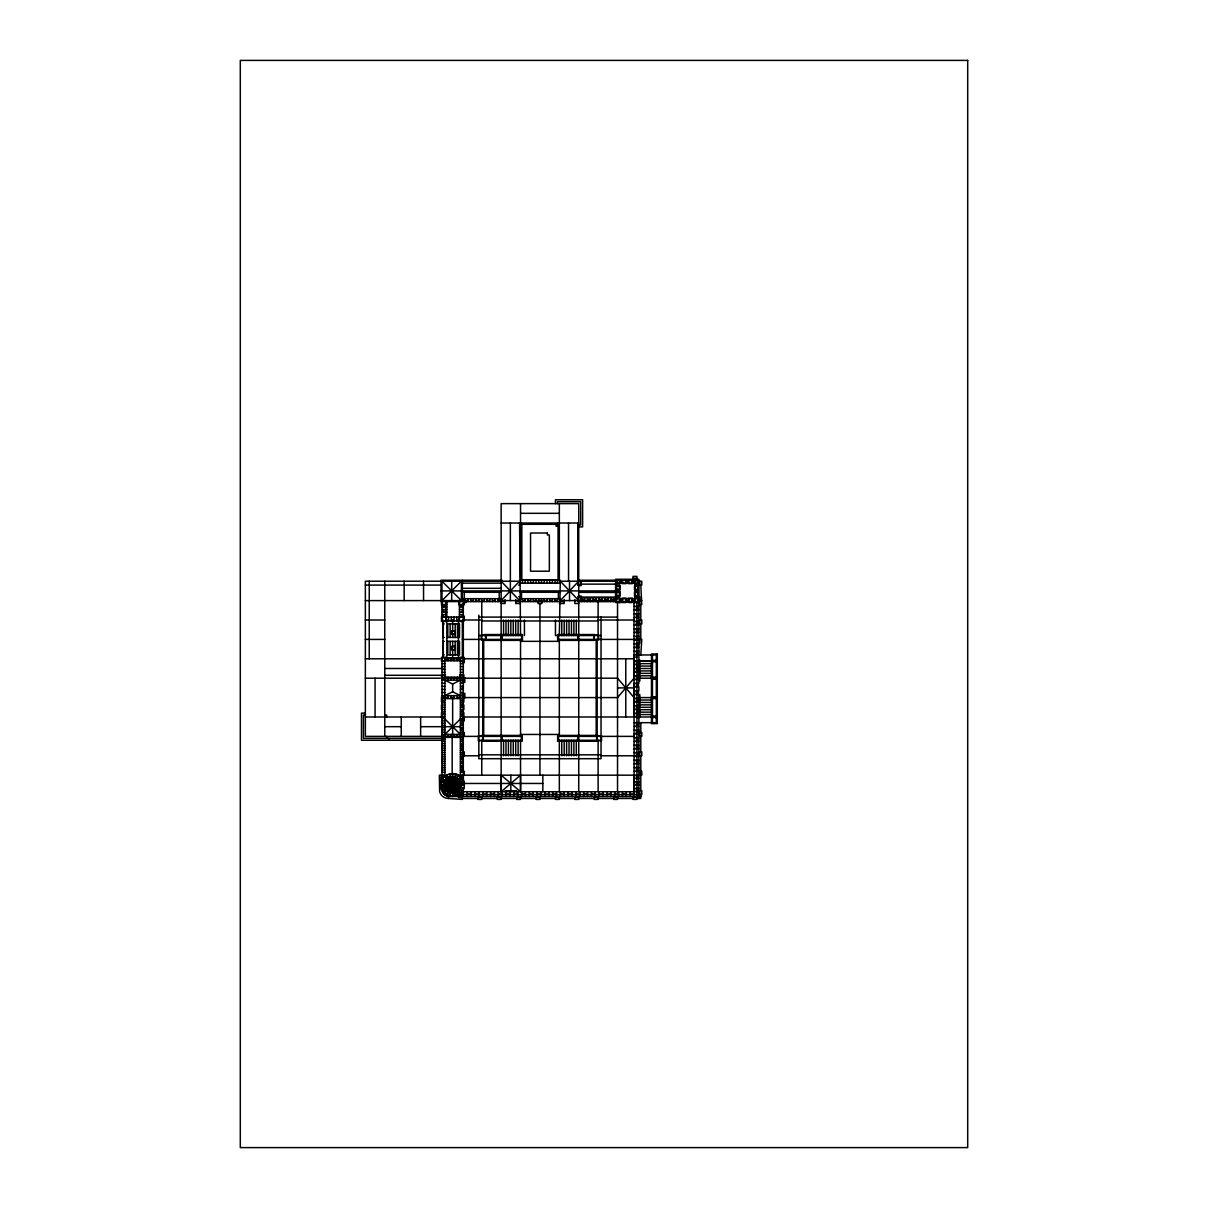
<?xml version="1.0" encoding="UTF-8"?>
<svg xmlns="http://www.w3.org/2000/svg" width="1208" height="1208" viewBox="0 0 1208 1208"><rect width="100%" height="100%" fill="white"/><g stroke="black" fill="none" stroke-linecap="round" stroke-linejoin="round"><path stroke-width="1.5" d="M501.139 775.174L501.139 791.723L520.542 775.174L520.542 791.723L501.139 775.174L501.139 791.723L501.139 503.63L578.738 503.63L578.738 580.248M440.995 784.883C440.437 769.904 464.869 769.904 464.31 784.883C464.869 799.847 440.437 799.847 440.995 784.883L464.31 784.883M463.298 785.004L463.328 600.602L462.347 600.602M449.633 796.132L455.673 773.618M442.339 782.12L443.411 779.538M461.894 790.213L462.966 787.646M446.824 794.97L458.481 774.781M445.118 794.698L446.22 793.263M461.381 581.214L441.977 600.602L461.381 600.602L461.381 581.214L441.977 581.214L441.977 620.972L463.328 620.972L462.347 620.006L462.347 657.499M441.977 620.972L442.959 620.006L442.959 656.956M462.347 678.201L463.328 677.22L441.977 677.22L442.959 678.201M442.959 736.382L441.977 737.363L463.328 737.363L462.347 736.382M444.891 734.449L460.414 718.926M444.408 793.128L460.897 776.638M445.103 777.333L447.307 775.627M442.838 792.403L444.257 791.315M460.203 792.433L456.881 794.577L641.78 794.577L641.78 790.696L640.799 790.696L640.799 755.785M442.566 790.712L462.739 779.054M444.891 680.134L452.653 684.015L460.414 680.134M444.891 695.657L452.653 691.776L460.414 695.657M441.298 789.79L442.959 789.111L441.977 784.883M441.388 787.903L463.917 781.863M449.889 774.57L452.653 774.207M452.653 795.559L455.416 795.196M520.542 513.324L559.334 513.324M501.139 523.019L578.738 523.019M559.334 524.967L557.401 524.967L557.401 523.019M578.738 524.967L580.671 524.967L580.671 501.682L557.401 501.682L557.401 503.63M578.738 526.899L582.618 526.899L582.618 499.75L555.454 499.75L555.454 503.63M633.037 578.3L636.918 578.3M519.576 580.248L560.301 580.248L559.334 635.529M577.756 580.248L637.899 580.248L637.899 601.584L616.563 601.584L616.563 580.248M619.462 580.731L622.573 580.731M625.668 580.731L628.779 580.731M631.875 580.731L634.985 580.731M440.044 581.214L365.36 581.214L365.36 736.382L501.139 736.382M462.347 581.214L519.576 581.214L501.139 600.602L519.576 600.602L501.139 581.214M617.53 581.214L559.334 581.214L559.334 503.63M638.866 581.214L641.78 581.214L641.78 585.095L640.799 585.095L641.78 604.483L640.799 604.483L640.799 620.006M462.347 583.147L501.139 583.147M519.576 583.147L560.301 583.147M616.563 583.147L637.899 583.147M638.383 583.63L634.502 583.63L634.502 579.749L638.383 579.749L638.383 602.067L616.065 602.067L616.065 598.187L619.946 598.187L619.946 602.067M580.58 584.128L617.53 584.128M365.36 585.095L441.192 585.095M518.61 585.095L519.576 585.095M577.756 585.095L580.671 585.095L580.671 581.214M636.918 585.095L639.832 585.095L639.832 581.214M638.383 585.774L634.502 585.774L634.502 589.836L638.383 589.836M616.563 586.258L619.462 586.258M634.985 586.258L637.899 586.258M462.347 588.326L501.139 588.326M616.563 589.353L619.462 589.353M634.985 589.353L637.899 589.353M441.011 590.908L617.53 590.908M638.383 591.98L634.502 591.98L634.502 596.057L638.383 596.057M462.347 592.282L501.139 592.282M519.576 592.282L560.301 592.282M578.738 592.373L619.462 592.464M634.985 592.464L637.899 592.464M616.563 595.559L619.462 595.559M634.985 595.559L637.899 595.559M518.61 596.722L519.576 596.722M577.756 596.722L580.671 596.722L580.671 600.602L560.301 600.602L578.738 581.214L578.738 791.738M636.918 596.722L639.832 596.722L639.832 604.483L638.866 604.483M578.738 597.13L617.53 597.13M580.58 597.703L617.53 597.703M638.383 598.187L634.502 598.187L634.502 602.067M462.347 598.67L501.139 598.67M519.576 598.67L560.301 598.67M616.563 598.67L638.866 598.67M581.637 599.636L584.551 599.636M587.466 599.636L590.365 599.636M593.279 599.636L596.193 599.636M599.092 599.636L602.007 599.636M604.921 599.636L607.835 599.636M610.735 599.636L613.649 599.636M462.347 600.119L463.812 600.119L463.812 604.966L458.949 604.966L458.949 601.735M365.36 600.602L440.044 600.602M581.637 600.602L616.231 600.602M638.383 600.602L641.78 600.602M442.475 601.101L461.864 601.101M465.261 601.101L467.979 601.101M470.697 601.101L473.4 601.101M476.118 601.101L478.836 601.101M481.554 601.101L484.272 601.101M486.99 601.101L489.708 601.101M492.411 601.101L495.129 601.101M497.847 601.101L500.172 601.101M522.475 601.101L525.193 601.101M527.911 601.101L530.629 601.101M533.347 601.101L536.065 601.101M538.768 601.101L541.486 601.101M544.204 601.101L546.922 601.101M549.64 601.101L552.358 601.101M555.076 601.101L557.401 601.101M619.462 601.101L622.573 601.101M625.668 601.101L628.779 601.101M631.875 601.101L634.985 601.101M463.328 601.584L505.019 601.584M515.695 601.584L564.181 601.584M577.756 601.584L616.231 601.584M638.866 602.55L633.037 602.55L633.037 600.602M501.139 603.517L505.019 603.517L505.019 599.636M520.542 603.517L515.695 603.517L515.695 599.636M559.334 603.517L564.181 603.517L564.181 599.636M578.738 603.517L574.857 603.517L574.857 599.636M441.977 604.483L446.839 604.483M459.448 604.483L464.295 604.483L464.295 602.55L466.228 602.55L466.228 600.602M634.019 606.295L638.866 606.295M441.977 607.005L446.839 607.005M459.448 607.005L463.328 607.005M441.977 609.527L446.839 609.527M459.448 609.527L463.328 609.527M634.019 610.04L638.866 610.04M441.977 612.048L446.839 612.048M459.448 612.048L463.328 612.048M634.019 613.785L638.866 613.785M441.977 614.57L445.858 614.57M459.448 614.57L463.328 614.57M441.977 617.092L463.328 617.092M478.836 617.092L617.53 617.092M634.019 617.53L638.866 617.53M365.36 620.006L384.763 620.006M462.709 620.006L481.75 620.006M598.126 620.006L634.019 620.006M638.866 620.006L641.78 620.006L641.78 623.887L640.799 623.887L640.799 639.409M445.858 620.489L448.576 620.489M451.294 620.489L454.012 620.489M456.73 620.489L459.448 620.489M481.75 620.972L598.126 620.972M634.019 621.259L638.866 621.259M442.959 623.887L444.257 623.887M636.435 623.887L639.832 623.887L639.832 620.006M634.019 625.004L638.866 625.004M634.019 628.749L638.866 628.749M634.034 632.494L638.866 632.494M478.836 635.529L501.139 635.529M502.12 635.529L521.66 635.529L521.66 639.409L502.12 639.409M577.877 635.529L555.454 635.529L555.454 620.006M578.738 635.529L601.04 635.529M634.034 636.239L638.866 636.239M442.959 637.462L444.257 637.462M446.839 637.462L459.508 637.462L459.508 623.887L447.806 623.887L447.806 637.462M365.36 639.409L384.763 639.409M462.347 639.409L463.328 639.409M464.189 639.409L501.139 639.409M558.368 639.409L577.877 639.409M578.738 639.409L641.78 639.409L640.799 654.962M634.034 639.983L638.866 639.983M442.959 641.342L444.257 641.342M446.839 641.342L459.508 641.342L459.508 654.917L447.806 654.917L447.806 641.342M520.542 641.342L559.334 641.342M636.918 643.275L639.832 643.275L639.832 639.409M634.034 643.728L638.866 643.728M634.034 647.473L638.866 647.473M634.034 651.218L638.866 651.218M442.959 654.917L444.257 654.917M634.034 654.962L656.322 654.962L656.322 722.671L634.019 722.671M634.064 657.092L636.918 657.092M463.328 657.832L441.977 657.832L441.977 783.056M365.36 658.798L440.044 658.798M444.786 658.798L461.063 658.798M462.709 658.798L482.717 658.798M483.683 658.798L596.193 658.798M597.16 658.798L634.034 658.798L634.064 716.993M656.322 659.689L657.288 659.689M638.866 660.112L639.832 660.112L639.832 681.101M656.322 659.991L657.288 659.976M652.441 660.429L656.322 660.429M441.977 660.746L463.328 660.746M634.064 660.836L657.288 660.746M651.474 661.138L652.441 661.138L638.866 661.229M656.322 661.138L657.288 661.138M651.474 661.712L657.288 661.712M462.709 662.679L464.295 662.679L464.295 658.798M441.977 663.645L444.891 663.645M460.414 663.645L463.328 663.645M638.866 663.645L652.441 663.645M636.435 664.476L638.866 664.476M634.064 664.581L636.918 664.581M638.866 666.076L652.441 666.076M441.977 666.559L444.891 666.559M460.414 666.559L463.328 666.559M638.866 668.22L636.435 668.22L636.435 672.071M384.763 668.492L442.959 668.492M634.064 668.326L636.918 668.326M638.866 668.492L652.441 668.492M441.977 669.474L444.891 669.474M460.414 669.474L463.328 669.474M638.866 670.923L652.441 670.923M636.435 671.965L638.866 671.965M634.064 672.071L636.918 672.071M441.977 672.373L444.891 672.373M460.414 672.373L463.328 672.373M638.866 673.354L652.441 673.354M384.763 675.287L444.891 675.287M460.414 675.287L463.328 675.287M634.064 675.816L652.441 675.77M651.474 677.22L657.288 677.22M636.918 677.582L639.832 677.582M651.474 677.431L652.441 677.431M656.322 677.431L657.288 677.431M461.864 677.718L464.778 677.718L464.778 682.565M652.441 677.884L656.322 677.884M365.36 678.201L440.044 678.201M441.977 678.201L482.717 678.201M483.683 678.201L596.193 678.201M597.16 678.201L617.53 678.201L634.064 697.59M636.918 678.201L657.288 678.201M442.959 678.685L441.494 678.685L441.494 674.804L445.375 674.804L445.375 678.201M651.474 678.594L657.288 678.654M651.474 678.941L657.288 678.941M441.977 679.168L442.959 679.168M634.064 679.56L638.866 679.455M441.977 680.134L463.328 680.134M462.709 682.082L464.295 682.082L464.295 678.201M441.977 683.245L444.891 683.245M460.414 683.245L463.328 683.245M634.064 683.305L638.866 683.199L638.866 579.266L615.582 579.266L615.582 602.55L621.41 602.55L621.41 600.602M441.977 686.34L444.891 686.34M460.414 686.34L463.328 686.34M634.064 687.035L638.866 686.944L638.866 690.689L634.064 690.78M617.53 687.896L634.064 687.896M441.977 689.451L444.891 689.451M460.414 689.451L463.328 689.451M441.977 692.546L444.891 692.546M460.414 692.546L463.328 692.546M462.709 693.709L464.295 693.709L464.295 697.59L482.717 697.59M636.435 694.434L638.866 694.434L638.866 798.458M634.064 694.524L639.832 694.691L639.832 717.461L636.918 717.461M441.977 695.657L463.328 695.657M441.977 696.623L442.959 696.623M651.474 696.82L657.288 696.82M442.959 697.107L441.494 697.107L441.494 701.954M651.474 697.107L657.288 697.107M651.474 697.288L657.288 697.288M441.977 697.59L442.959 697.59L441.977 698.556L463.328 698.556L462.347 697.59M444.891 697.59L448.002 697.59M451.097 697.59L454.208 697.59M457.304 697.59L460.414 697.59M483.683 697.59L596.193 697.59M597.16 697.59L617.53 697.59L634.064 678.201L634.019 602.55M638.866 697.59L657.288 697.59M639.832 698.058L636.435 698.179L636.435 702.014L638.866 701.923M652.441 698.058L656.322 698.058M634.064 698.269L636.918 698.269M651.474 698.556L657.288 698.556M638.866 700.021L652.441 700.021M441.977 700.504L444.891 700.504M460.414 700.504L463.328 700.504M441.977 701.471L442.959 701.471M636.918 701.471L637.899 701.471L637.899 697.59M634.064 702.014L636.918 702.014M638.866 702.437L652.441 702.437M441.977 702.814L444.891 702.814M460.414 702.814L463.328 702.814M638.866 704.868L652.441 704.868M441.977 705.064L444.891 705.064M460.414 705.064L463.328 705.064M634.064 705.759L638.866 705.668M441.977 707.329L444.891 707.329M460.414 707.329L463.328 707.329M638.866 707.299L652.441 707.299M634.064 709.504L638.866 709.413M441.977 709.594L444.891 709.594M460.414 709.594L463.328 709.594M638.866 709.715L652.441 709.715M441.977 711.844L444.891 711.844M460.414 711.844L463.328 711.844M638.866 712.146L652.441 712.146M365.36 713.113L361.494 713.113L361.494 740.262L442.959 740.262M441.977 713.113L442.959 713.113M634.064 713.249L638.866 713.143M441.977 714.109L444.891 714.109M460.414 714.109L463.328 714.109M638.866 714.562L652.441 714.562M365.36 715.045L363.427 715.045L363.427 738.33L442.959 738.33M384.763 715.045L386.696 715.045L386.696 716.993M651.474 716.027L657.288 716.027M441.977 716.374L444.891 716.374M460.414 716.374L463.328 716.374M365.36 716.993L442.959 716.993M462.709 716.993L482.717 716.993M483.683 716.993L596.193 716.993M597.16 716.993L657.288 716.993M442.959 717.476L441.494 717.476L441.494 712.629M652.441 717.461L656.322 717.461M656.322 718.231L657.288 718.231M441.977 718.624L444.891 718.624M460.414 718.624L463.328 718.624M441.977 720.889L444.891 720.889M460.414 720.889L464.295 720.874L464.295 716.993M441.977 723.154L444.891 723.154M460.414 723.154L463.328 723.154M441.977 725.404L444.891 725.404M460.414 725.404L463.328 725.404M634.019 726.416L638.866 726.416M384.763 726.688L401.252 726.688M420.641 726.688L442.959 726.688M444.891 726.688L460.414 726.688M441.977 727.669L444.891 727.669M460.414 727.669L463.328 727.669M441.977 729.934L444.891 729.934M460.414 729.934L463.328 729.934M634.019 730.161L638.866 730.161M441.977 732.184L444.891 732.184M460.414 732.184L463.328 732.184M462.709 732.501L464.295 732.501L464.295 736.382M636.435 732.501L641.78 732.501L641.78 736.382L638.866 736.382M634.019 733.905L638.866 733.905M441.977 734.449L463.328 734.449M520.542 734.449L559.334 734.449M441.977 735.415L442.959 735.415M502 736.382L521.403 736.382M558.474 736.382L577.877 736.382M578.738 736.382L634.079 736.382M634.019 737.65L638.866 737.65M441.977 739.296L444.891 739.296M460.414 739.296L463.328 739.296M478.836 740.262L501.139 740.262M502 740.262L521.403 740.262M558.474 740.262L577.877 740.262M578.738 740.262L601.04 740.262M481.75 741.244L522.234 741.244L522.234 735.415L481.75 735.415L481.75 736.382M598.126 741.244L557.643 741.244L557.643 735.415L598.126 735.415L598.126 736.382M441.977 741.486L444.891 741.486M634.019 741.395L638.866 741.395M460.414 741.591L463.328 741.591M441.977 743.675L444.891 743.675M460.414 743.781L463.328 743.781M634.019 745.14L638.866 745.14M441.977 745.88L444.891 745.88M460.414 745.97L463.328 745.97M441.977 748.069L444.891 748.069M460.414 748.16L463.328 748.16M634.034 748.885L638.866 748.885M441.977 750.259L444.891 750.259M460.414 750.349L463.328 750.349M462.709 751.904L464.295 751.904L464.295 755.785M638.866 751.904L639.832 751.904L639.832 755.785M441.977 752.448L444.891 752.448M460.414 752.539L463.328 752.539M634.034 752.629L638.866 752.629M441.977 754.638L444.891 754.638M460.414 754.743L463.328 754.743M478.836 754.819L601.04 754.819M462.709 755.785L478.836 755.785M601.04 755.785L641.78 755.785L641.78 751.904L640.799 751.904L640.799 736.382M634.034 756.359L638.866 756.359M441.977 756.827L444.891 756.827M460.414 756.933L463.328 756.933M441.977 759.017L444.891 759.017M460.414 759.122L463.328 759.122M634.034 760.104L638.866 760.104M441.977 761.221L444.891 761.221M460.414 761.312L463.328 761.312M441.977 763.411L444.891 763.411M460.414 763.501L463.328 763.501M634.034 763.849L638.866 763.849M441.977 765.6L444.891 765.6M460.414 765.691L463.328 765.691M634.034 767.593L638.866 767.593M441.977 767.79L444.891 767.79M460.414 767.88L463.328 767.88M441.977 769.979L444.891 769.979M460.414 770.085L463.328 770.085M462.709 771.308L464.295 771.308L464.295 775.174M634.034 771.338L639.832 771.308L639.832 775.174M640.799 771.308L641.78 771.308L641.78 775.174L460.414 775.189M441.977 772.274L444.891 772.274M460.414 772.274L463.328 772.274M460.414 778.375L463.328 778.375M634.094 778.48L638.866 778.48M634.094 781.772L638.866 781.772M462.347 783.464L542.845 783.448M634.094 785.079L638.866 785.079M634.094 788.371L638.866 788.371M636.918 790.696L639.832 790.696L639.832 794.577M462.347 791.738L638.866 791.738M458.647 793.611L462.83 793.611M467.269 794.094L471.15 794.094M475.031 794.094L478.912 794.094M482.792 794.094L486.673 794.094M490.554 794.094L494.434 794.094M498.315 794.094L502.196 794.094M506.076 794.094L509.942 794.094M513.823 794.094L517.704 794.094M521.584 794.094L525.465 794.094M529.346 794.094L533.226 794.094M537.107 794.094L540.988 794.094M544.868 794.094L548.749 794.094M552.63 794.094L556.495 794.094M560.376 794.094L564.257 794.094M568.138 794.094L572.018 794.094M575.899 794.094L579.78 794.094M583.66 794.094L587.541 794.094M591.422 794.094L595.302 794.094M599.168 794.094L603.049 794.094M606.929 794.094L610.81 794.094M614.691 794.094L618.572 794.094M622.452 794.094L626.333 794.094M630.214 794.094L634.094 794.094M456.881 795.06L462.83 795.06L462.83 789.111M640.799 796.525L448.425 796.525C438.912 793.837 440.799 782.709 441.162 775.174M462.347 797.491L458.466 797.491L458.466 796.525M481.75 797.491L477.87 797.491L477.87 796.525M501.139 797.491L497.273 797.491L497.273 796.525M520.542 797.491L516.662 797.491L516.662 796.525M539.946 797.491L536.065 797.491L536.065 796.525M559.334 797.491L555.454 797.491L555.454 796.525M578.738 797.491L574.857 797.491L574.857 796.525M598.126 797.491L594.245 797.491L594.245 796.525M617.53 797.491L613.649 797.491L613.649 796.525M633.037 797.491L636.918 797.491M444.891 657.832L444.891 775.174L439.365 775.174L439.621 791.693A9.12 9.12 0 0 0 448.425 798.458L462.347 799.424L462.347 789.111M462.347 798.458L477.87 798.458L477.87 799.424L481.75 799.424L481.75 796.525M481.75 798.458L497.273 798.458L497.273 799.424L501.139 799.424L501.139 796.525M501.139 798.458L516.662 798.458L516.662 799.424L520.542 799.424L520.542 796.525M520.542 798.458L536.065 798.458L536.065 799.424L539.946 799.424L539.946 796.525M539.946 798.458L555.454 798.458L555.454 799.424L559.334 799.424L559.334 796.525M559.334 798.458L574.857 798.458L574.857 799.424L578.738 799.424L578.738 796.525M578.738 798.458L594.245 798.458L594.245 799.424L598.126 799.424L598.126 796.525M598.126 798.458L613.649 798.458L613.649 799.424L617.53 799.424L617.53 796.525M617.53 798.458L633.037 798.458M636.918 798.458L640.799 798.458L640.799 794.577M441.388 781.863L463.917 787.903M455.416 774.57L457.998 775.627A10.676 10.676 0 0 1 460.203 777.333L461.894 779.538M447.307 794.124L449.889 795.196M442.566 779.054L462.739 790.712M441.977 581.214L461.381 600.602M636.918 794.577L638.866 796.525M444.891 718.926L460.414 734.449M444.408 776.638L460.897 793.128M560.301 581.214L578.738 600.602M446.824 774.781L458.481 794.97M449.633 773.618L455.673 796.132M462.966 782.12L463.328 784.883L463.328 775.174M634.049 683.486L634.094 791.738M516.662 791.723L516.662 790.757L505.019 790.757L505.019 791.723M510.833 775.174L510.848 791.723M652.441 654.962L652.441 722.671M640.799 722.671L640.799 732.501M639.832 732.501L639.832 736.382M638.383 606.295L638.383 610.04M638.383 613.785L638.383 617.53M638.383 621.259L638.383 625.004M638.383 628.749L638.383 632.494M638.383 636.239L638.383 639.983M638.383 643.728L638.383 647.473M638.383 651.218L638.383 654.962M638.383 660.746L638.383 664.476M638.383 668.22L638.383 671.965M638.383 675.71L638.383 679.455M638.383 683.199L638.383 686.944M638.383 690.689L638.383 694.434M638.383 698.179L638.383 701.923M638.383 705.668L638.383 709.413M638.383 713.143L638.383 716.993M638.383 722.671L638.383 726.416M638.383 730.161L638.383 733.905M638.383 737.65L638.383 741.395M638.383 745.14L638.383 748.885M638.383 752.629L638.383 756.359M638.383 760.104L638.383 763.849M638.383 767.593L638.383 771.338M638.383 775.174L638.383 778.48M638.383 781.772L638.383 785.079M638.383 788.371L638.383 791.738M637.899 674.321L637.899 678.201M637.416 583.147L637.416 586.258M637.416 589.353L637.416 592.464M637.416 595.559L637.416 598.67M637.416 660.746L637.416 670.863M637.416 705.351L637.416 716.993M636.918 581.214L636.918 576.367L633.037 576.367L633.037 581.214M636.918 602.55L636.918 799.424L633.037 799.424L633.037 796.525M636.435 606.295L636.435 610.04M636.435 613.785L636.435 617.53M636.435 621.259L636.435 625.004M636.435 628.749L636.435 632.494M636.435 636.239L636.435 639.983M636.435 643.728L636.435 647.473M636.435 651.218L636.435 654.962M636.435 660.746L636.435 664.581M636.435 675.71L636.435 679.56M636.435 683.199L636.435 687.035M636.435 690.689L636.435 694.524M636.435 705.668L636.435 709.504M636.435 713.143L636.435 716.993M636.435 722.671L636.435 726.416M636.435 730.161L636.435 733.905M636.435 737.65L636.435 741.395M636.435 745.14L636.435 748.885M636.435 752.629L636.435 756.359M636.435 760.104L636.435 763.849M636.435 767.593L636.435 771.308M636.435 775.174L636.435 778.48M636.435 781.772L636.435 785.079M636.435 788.371L636.435 791.738M634.985 580.248L634.985 602.55M634.094 775.174L634.094 796.525M632.373 602.067L632.373 598.187L628.296 598.187L628.296 602.067M631.875 580.248L631.875 583.147M631.875 598.67L631.875 602.55L628.779 602.55L628.779 598.67M630.214 791.738L630.214 796.525M628.779 580.248L628.779 583.147M626.333 791.738L626.333 796.525M626.152 602.067L626.152 598.187L622.09 598.187L622.09 602.067M625.668 580.248L625.668 583.147M625.668 598.67L625.668 602.55L622.573 602.55L622.573 598.67M625.789 658.798L625.789 716.993M622.573 580.248L622.573 583.147M622.452 791.738L622.452 796.525M619.462 580.248L619.462 602.55M618.572 791.738L618.572 796.525M617.53 602.445L617.53 791.738M617.046 583.147L617.046 586.258M617.046 589.353L617.046 592.464M617.046 595.559L617.046 598.67M614.691 791.738L614.691 796.525M613.649 597.703L613.649 601.584M610.735 597.703L610.735 601.584M610.81 791.738L610.81 796.525M607.835 597.703L607.835 601.584M606.929 791.738L606.929 796.525M604.921 597.703L604.921 601.584M603.049 791.738L603.049 796.525M602.007 597.703L602.007 601.584M601.04 617.092L601.04 758.699L478.836 758.699L478.836 615.159M599.168 791.738L599.168 796.525M599.092 597.703L599.092 601.584M598.126 600.602L598.126 639.409M598.126 740.262L598.126 791.738M597.16 639.409L597.16 740.262M596.193 597.703L596.193 601.584M596.193 639.409L596.193 736.382M595.302 791.738L595.302 796.525M593.279 597.703L593.279 601.584M591.422 791.738L591.422 796.525M590.365 597.703L590.365 601.584M587.466 597.703L587.466 601.584M587.541 791.738L587.541 796.525M584.551 597.703L584.551 601.584M583.66 791.738L583.66 796.525M581.637 597.703L581.637 601.584M579.78 791.738L579.78 796.525M579.568 639.409L579.568 640.376M579.568 735.415L579.568 736.382M577.756 523.019L577.756 581.214M577.756 634.547L577.756 640.376M577.756 735.415L577.756 741.244M576.307 620.006L576.307 635.529M576.307 740.262L576.307 755.785M575.899 791.738L575.899 796.525M573.891 620.006L573.891 635.529M573.891 740.262L573.891 755.785M572.018 791.738L572.018 796.525M571.459 620.006L571.459 635.529M571.459 740.262L571.459 755.785M569.527 581.214L569.527 600.602M569.028 620.006L569.028 635.529M569.028 740.262L569.028 755.785M568.545 523.019L568.545 581.214M568.138 791.738L568.138 796.525M566.612 620.006L566.612 635.529M566.612 740.262L566.612 755.785M564.181 620.006L564.181 635.529M564.181 740.262L564.181 755.785M564.257 791.738L564.257 796.525M561.765 620.006L561.765 635.529M561.765 740.262L561.765 755.785M560.376 791.738L560.376 796.525M559.334 639.409L559.334 736.382M559.334 740.262L559.334 791.738M558.368 592.282L558.368 598.67M558.504 634.547L558.504 640.376M558.504 735.415L558.504 741.244M557.401 580.248L557.401 583.147M557.401 598.67L557.401 601.584M556.495 791.738L556.495 796.525M555.076 580.248L555.076 583.147M555.076 598.67L555.076 601.584M552.63 791.738L552.63 796.525M552.358 580.248L552.358 583.147M552.358 598.67L552.358 601.584M549.64 580.248L549.64 583.147M549.64 598.67L549.64 601.584M548.749 791.738L548.749 796.525M546.922 580.248L546.922 583.147M546.922 598.67L546.922 601.584M544.868 791.738L544.868 796.525M544.204 580.248L544.204 583.147M544.204 598.67L544.204 601.584M542.845 775.174L542.845 791.723M541.879 600.602L541.879 603.517L537.998 603.517L537.998 600.602M541.486 580.248L541.486 583.147M541.486 598.67L541.486 601.584M540.988 791.738L540.988 796.525M539.946 603.517L539.946 775.174M538.768 580.248L538.768 583.147M538.768 598.67L538.768 601.584M537.107 791.738L537.107 796.525M536.065 580.248L536.065 583.147M536.065 598.67L536.065 601.584M533.347 580.248L533.347 583.147M533.347 598.67L533.347 601.584M533.226 791.738L533.226 796.525M530.629 580.248L530.629 583.147M530.629 598.67L530.629 601.584M529.346 791.738L529.346 796.525M527.911 580.248L527.911 583.147M527.911 598.67L527.911 601.584M525.465 791.738L525.465 796.525M525.193 580.248L525.193 583.147M525.193 598.67L525.193 601.584M524.423 620.006L524.423 635.529M522.475 580.248L522.475 583.147M522.475 598.67L522.475 601.584M521.509 592.282L521.509 598.67M521.373 639.409L521.373 640.376M521.373 735.415L521.373 741.244M521.584 791.738L521.584 796.525M520.542 503.63L520.542 578.3M520.542 635.529L519.576 523.019M520.542 639.409L520.542 736.382M520.542 740.262L520.542 791.723M518.111 620.006L518.111 635.529M518.111 740.262L518.111 755.785M517.704 791.738L517.704 796.525M515.695 620.006L515.695 635.529M515.695 740.262L515.695 755.785M513.823 791.738L513.823 796.525M513.264 620.006L513.264 635.529M513.264 740.262L513.264 755.785M510.848 620.006L510.848 635.529M510.848 740.262L510.848 755.785M510.365 523.019L510.365 600.602M509.942 791.738L509.942 796.525M508.417 620.006L508.417 635.529M508.417 740.262L508.417 755.785M506.076 791.738L506.076 796.525M506.001 620.006L506.001 635.529M506.001 740.262L506.001 755.785M503.57 620.006L503.57 635.529M503.57 740.262L503.57 755.785M502.256 635.529L502.256 639.409M502.12 581.214L502.12 580.248L441.011 580.248L441.011 601.584L462.347 601.584L462.347 580.248M502.12 634.547L502.12 640.376M502.12 735.415L502.12 741.244M502.196 791.738L502.196 796.525M501.426 634.547L501.426 640.376M500.308 639.409L500.308 640.376M500.308 735.415L500.308 736.382M500.172 598.67L500.172 601.584M499.206 592.282L499.206 598.67M498.315 791.738L498.315 796.525M497.847 598.67L497.847 601.584M495.129 598.67L495.129 601.584M494.434 791.738L494.434 796.525M492.411 598.67L492.411 601.584M490.554 791.738L490.554 796.525M489.708 598.67L489.708 601.584M486.99 598.67L486.99 601.584M486.673 791.738L486.673 796.525M485.631 635.529L485.631 639.409M484.665 635.529L484.665 634.547L522.49 634.547L522.49 640.376L484.665 640.376L484.665 639.409M484.272 598.67L484.272 601.584M483.683 639.409L483.683 736.382M482.717 639.409L482.717 740.262M482.792 791.738L482.792 796.525M481.75 600.602L481.75 639.409M481.75 740.262L481.75 775.174M481.554 598.67L481.554 601.584M478.836 598.67L478.836 601.584M478.912 791.738L478.912 796.525M476.118 598.67L476.118 601.584M475.031 791.738L475.031 796.525M473.4 598.67L473.4 601.584M471.15 791.738L471.15 796.525M470.697 598.67L470.697 601.584M467.979 598.67L467.979 601.584M467.269 791.738L467.269 796.525M465.261 598.67L465.261 601.584M464.778 693.226L464.778 698.073M464.295 592.282L464.295 598.67M464.295 616.125L464.295 620.006M463.812 678.685L463.812 674.804L459.931 674.804L459.931 678.201M463.812 697.107L463.812 701.954M463.812 704.868L463.812 709.715M463.812 712.629L463.812 717.476M463.389 791.738L463.389 794.577M462.83 604.483L462.83 607.005M462.83 609.527L462.83 612.048M462.83 614.57L462.83 617.092M462.347 604.483L462.347 607.005M462.347 609.527L462.347 612.048M462.347 614.57L462.347 617.092M462.347 680.134L462.347 683.245M462.347 686.34L462.347 689.451M462.347 692.546L462.347 695.657M462.347 700.504L462.347 702.814M462.347 705.064L462.347 707.329M462.347 709.594L462.347 711.844M462.347 714.109L462.347 716.374M462.347 718.624L462.347 720.874M462.347 723.154L462.347 725.404M462.347 727.669L462.347 729.934M462.347 732.184L462.347 734.449M462.347 739.296L462.347 741.591M462.347 743.781L462.347 745.97M462.347 748.16L462.347 750.349M462.347 752.539L462.347 754.743M462.347 756.933L462.347 759.122M462.347 761.312L462.347 763.501M462.347 765.691L462.347 767.88M462.347 770.085L462.347 772.274M461.381 790.878L461.381 795.06M460.414 657.832L460.414 777.605M459.523 794.577L459.523 796.525M459.448 600.602L459.448 620.972M458.466 620.006L458.466 658.798M457.5 623.887L457.5 637.462M457.5 641.342L457.5 654.917M457.304 657.832L457.304 660.746M457.304 677.22L457.304 680.134M457.304 695.657L457.304 698.556M457.304 734.449L457.304 737.363M456.73 617.092L456.73 620.972M455.159 623.887L455.159 637.462M455.159 641.342L455.159 654.917M454.208 657.832L454.208 660.746M454.208 677.22L454.208 680.134M454.208 695.657L454.208 698.556M454.208 734.449L454.208 737.363M454.012 617.092L454.012 620.972M452.653 620.006L452.653 630.667M452.653 634.064L452.653 637.462M452.653 641.342L452.653 646.431M452.653 649.829L452.653 658.798M452.653 684.015L452.653 691.776M452.653 697.59L452.653 734.449M452.653 773.226L452.653 796.54M452.169 736.382L452.169 774.268M451.686 581.214L451.686 600.602M451.294 617.092L451.294 620.972M451.097 657.832L451.097 660.746M451.097 677.22L451.097 680.134M451.097 695.657L451.097 698.556M451.097 734.449L451.097 737.363M450.146 623.887L450.146 637.462M450.146 641.342L450.146 654.917M448.576 617.092L448.576 620.972M448.425 798.458L448.425 794.577L447.745 796.238A9 9 0 0 1 442.959 792.554M448.002 657.832L448.002 660.746M448.002 677.22L448.002 680.134M448.002 695.657L448.002 698.556M448.002 734.449L448.002 737.363M446.839 600.602L446.839 617.092M446.839 620.006L446.839 658.798M446.356 601.735L446.356 604.966L441.494 604.966L441.494 600.119M445.858 600.602L445.858 604.483M445.858 607.005L445.858 609.527M445.858 612.048L445.858 620.972M445.344 604.483L445.344 607.005M445.344 609.527L445.344 612.048M443.291 623.887L443.291 637.462M443.291 641.342L443.291 654.917M442.959 604.483L442.959 607.005M442.959 609.527L442.959 612.048M442.959 614.57L442.959 617.092M442.959 775.174L442.959 780.64M441.494 704.868L441.494 709.715M423.555 581.214L423.555 600.602M420.641 716.993L420.641 736.382M404.167 581.214L404.167 600.602M401.252 716.993L401.252 736.382M388.644 738.33L388.644 740.262M386.696 736.382L386.696 738.33M384.763 581.214L384.763 736.382M375.069 678.201L375.069 716.993M369.24 581.214L369.24 658.798M444.227 782.618C440.92 793.339 458.587 798.065 461.079 787.133C464.385 776.427 446.718 771.686 444.227 782.618M445.495 782.965C442.687 792.07 457.696 796.087 459.81 786.801C462.619 777.695 447.609 773.664 445.495 782.965M446.764 783.297C455.265 809.768 467.345 764.634 446.764 783.297M448.017 783.645C454.555 804.468 464.099 768.862 448.017 783.645M448.44 783.75C454.374 802.686 463.057 770.311 448.44 783.75M448.863 783.871C454.208 800.919 462.015 771.776 448.863 783.871M449.497 784.037C453.951 798.246 460.459 773.95 449.497 784.037M450.131 784.203C453.695 795.574 458.889 776.14 450.131 784.203M450.75 784.37C453.166 791.859 456.579 779.085 450.75 784.37M967.699 60.4L240.301 60.4L240.301 1147.6L967.699 1147.6L967.699 60.4M556.118 524.302L521.826 524.302L521.826 579.931L558.051 579.931L558.051 526.25L556.118 526.25L556.118 524.302M547.39 533.015L530.538 533.015L530.538 571.203L549.338 571.203L549.338 534.963L547.39 534.963L547.39 533.015M619.946 579.749L616.065 579.749L616.065 583.63L619.946 583.63L619.946 579.749M626.152 579.749L622.09 579.749L622.09 583.63L626.152 583.63L626.152 579.749M632.373 579.749L628.296 579.749L628.296 583.63L632.373 583.63L632.373 579.749M581.154 580.731L578.255 580.731L578.255 585.578L581.154 585.578L581.154 580.731M619.946 585.774L616.065 585.774L616.065 589.836L619.946 589.836L619.946 585.774M619.946 591.98L616.065 591.98L616.065 596.057L619.946 596.057L619.946 591.98M581.154 596.239L578.255 596.239L578.255 601.101L581.154 601.101L581.154 596.239M446.356 616.609L441.494 616.609L441.494 621.456L446.356 621.456L446.356 616.609M463.812 616.609L458.949 616.609L458.949 621.456L463.812 621.456L463.812 616.609M455.31 630.803L451.671 630.803L451.671 634.442L455.31 634.442L455.31 630.803M454.812 631.301L452.169 631.301L452.169 633.943L454.812 633.943L454.812 631.301M594.245 634.547L557.643 634.547L557.643 640.376L594.245 640.376L594.245 634.547M486.114 635.031L481.267 635.031L481.267 639.893L486.114 639.893L486.114 635.031M598.609 635.031L593.762 635.031L593.762 639.893L598.609 639.893L598.609 635.031M455.31 646.325L451.671 646.325L451.671 649.964L455.31 649.964L455.31 646.325M454.812 646.824L452.169 646.824L452.169 649.466L454.812 649.466L454.812 646.824M657.288 653.996L651.474 653.996L651.474 723.637L657.288 723.637L657.288 653.996M445.375 657.348L441.494 657.348L441.494 661.229L445.375 661.229L445.375 657.348M463.812 657.348L459.931 657.348L459.931 661.229L463.812 661.229L463.812 657.348M483.2 735.899L478.353 735.899L478.353 740.746L483.2 740.746L483.2 735.899M601.524 735.899L596.676 735.899L596.676 740.746L601.524 740.746L601.524 735.899M445.103 792.433L443.411 790.213A10.676 10.676 0 0 0 445.103 792.418M462.362 778.39L462.362 775.189L462.362 778.375"/></g></svg>
